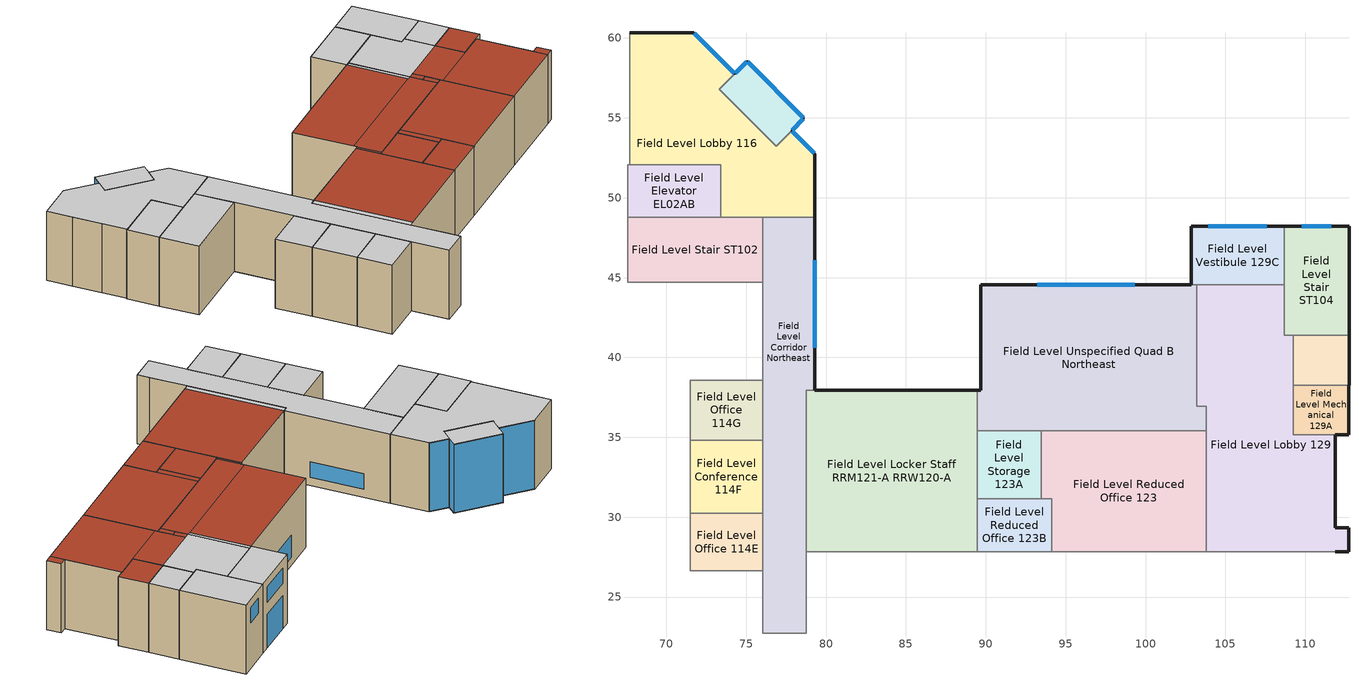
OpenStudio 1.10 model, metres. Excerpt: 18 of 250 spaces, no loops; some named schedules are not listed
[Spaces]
Field Level Corridor Northeast
 floor ground (Surface 387 F-Factor Construction): 79.29,48.77 79.29,37.94 78.77,37.94 78.77,22.73 76.04,22.73 76.04,48.77 z0
 wall outside: 79.29,37.94 79.29,48.77 z0:7.62
 wall to Field Level Stair ST102: 76.04,48.77 76.04,44.7 z0:7.62
 wall to Field Level Lobby 116: 79.29,48.77 76.04,48.77 z0:7.62
 wall to Field Level Locker Staff RRM121-A RRW120-A: 78.77,27.84 78.77,37.94 79.29,37.94 z0:7.62
 wall to Field Level Corridor Quad B: 78.77,24 78.77,27.84 z0:7.62
 wall to Field Level Locker Coach 124A RR124BC: 78.77,22.73 78.77,24 z0:7.62
 wall to Field Level Corridor South: 76.04,22.73 78.77,22.73 z0:7.62
 wall to Field Level Office 114D: 76.04,26.65 76.04,22.73 z0:7.62
 wall to Field Level Office 114E: 76.04,30.25 76.04,26.65 z0:7.62
 wall to Field Level Conference 114F: 76.04,34.83 76.04,30.25 z0:7.62
 wall to Field Level Office 114G: 76.04,38.59 76.04,34.83 z0:7.62
 wall to Field Level Pool Hydrotherapy 115: 76.04,44.7 76.04,38.59 z0:7.62
 window (NE_Ops Proposed Glazing - U-0.42/SHGC-0.27/VLT-0.65): 79.29,40.61 79.29,46.1 z0.91:2.59
 ceiling adiabatic (Interior Ceiling): 78.77,22.73 78.77,37.94 79.29,37.94 79.29,48.77 76.04,48.77 76.04,22.73 z7.62
Field Level Office 114E
 floor ground (Surface 438 F-Factor Construction): 76.04,30.25 76.04,26.65 71.51,26.65 71.51,30.25 z0
 wall to Field Level Training 114: 71.51,30.25 71.51,26.65 z0:7.62
 wall to Field Level Conference 114F: 76.04,30.25 71.51,30.25 z0:7.62
 wall to Field Level Office 114D: 71.51,26.65 76.04,26.65 z0:7.62
 ceiling adiabatic (Interior Ceiling): 76.04,26.65 76.04,30.25 71.51,30.25 71.51,26.65 z7.62
Field Level Locker Staff RRM121-A RRW120-A
 floor ground (Surface 444 F-Factor Construction): 89.45,37.94 89.45,27.84 78.77,27.84 78.77,37.94 z0
 wall outside: 89.45,37.94 79.29,37.94 z0:7.62
 wall to Field Level Unspecified Quad B Northeast: 89.45,35.42 89.45,37.94 z0:7.62
 wall to Field Level Corridor Quad B: 78.77,27.84 89.45,27.84 z0:7.62
 wall to Field Level Storage 123A: 89.45,31.16 89.45,35.42 z0:7.62
 wall to Field Level Reduced Office 123B: 89.45,27.84 89.45,31.16 z0:7.62
 ceiling adiabatic (Interior Ceiling): 79.29,27.84 79.29,37.94 78.77,37.94 78.77,27.84 z7.62
 roof outside: 89.45,27.84 89.45,37.94 79.29,37.94 79.29,27.84 z7.62
Field Level Reduced Office 123B
 floor ground (Surface 459 F-Factor Construction): 94.11,31.16 94.11,27.84 89.45,27.84 89.45,31.16 z0
 wall to Field Level Storage 123A: 93.47,31.16 89.45,31.16 z0:7.62
 wall to Field Level Reduced Office 123: 94.11,27.84 94.11,31.16 93.47,31.16 z0:7.62
 wall to Field Level Corridor Quad B: 89.45,27.84 94.11,27.84 z0:7.62
 roof outside: 94.11,27.84 94.11,31.16 89.45,31.16 89.45,27.84 z7.62
Field Level Reduced Office 123
 floor ground (Surface 466 F-Factor Construction): 103.81,35.42 103.81,27.84 94.11,27.84 94.11,31.16 93.47,31.16 93.47,35.42 z0
 wall to Field Level Storage 123A: 93.47,35.42 93.47,31.16 z0:7.62
 wall to Field Level Unspecified Quad B Northeast: 103.81,35.42 93.47,35.42 z0:7.62
 wall to Field Level Lobby 129: 103.81,27.84 103.81,35.42 z0:7.62
 wall to Field Level Corridor Quad B: 94.11,27.84 103.81,27.84 z0:7.62
 roof outside: 94.11,31.16 94.11,35.42 93.47,35.42 93.47,31.16 z7.62; 103.81,27.84 103.81,35.42 94.11,35.42 94.11,27.84 z7.62
Field Level Lobby 129
 floor ground (Surface 474 F-Factor Construction): 108.67,44.54 108.67,41.4 109.25,41.4 109.25,35.18 111.87,35.18 111.87,29.34 112.74,29.34 112.74,27.84 103.81,27.84 103.81,36.94 103.21,36.94 103.21,44.54 z0
 wall outside: 111.87,27.84 112.74,27.84 112.74,29.34 111.87,29.34 111.87,35.18 z0:7.62
 wall to Field Level Corridor Quad B: 103.81,27.84 111.87,27.84 z0:7.62
 wall to Field Level Unspecified Quad B Northeast: 103.21,44.54 103.21,36.94 103.81,36.94 103.81,35.42 z0:7.62
 wall to Field Level Vestibule 129C: 108.67,44.54 103.21,44.54 z0:7.62
 wall to Field Level Stair ST104: 109.25,41.4 108.67,41.4 108.67,44.54 z0:7.62
 wall to Field Level Elevator Quad B Northeast: 109.25,38.25 109.25,41.4 z0:7.62
 wall to Field Level Mechanical 129A: 111.87,35.18 109.25,35.18 109.25,38.25 z0:7.62
 ceiling adiabatic (Interior Ceiling): 103.21,38.25 109.25,38.25 109.25,41.4 108.67,41.4 108.67,44.54 103.21,44.54 z7.62
 roof outside: 103.81,36.94 103.81,38.25 103.21,38.25 103.21,36.94 z7.62; 112.74,27.84 112.74,29.34 111.87,29.34 111.87,27.84 z7.62; 109.25,35.18 109.25,38.25 103.81,38.25 103.81,35.18 z7.62; 111.87,27.84 111.87,35.18 103.81,35.18 103.81,27.84 z7.62
Field Level Conference 114F
 floor ground (Surface 491 F-Factor Construction): 76.04,34.83 76.04,30.25 71.51,30.25 71.51,34.83 z0
 wall to Field Level Training 114: 71.51,34.83 71.51,30.25 z0:7.62
 wall to Field Level Office 114G: 76.04,34.83 71.51,34.83 z0:7.62
 ceiling adiabatic (Interior Ceiling): 76.04,30.25 76.04,34.83 71.51,34.83 71.51,30.25 z7.62
Field Level Storage 123A
 floor ground (Surface 497 F-Factor Construction): 93.47,35.42 93.47,31.16 89.45,31.16 89.45,35.42 z0
 wall to Field Level Unspecified Quad B Northeast: 93.47,35.42 89.45,35.42 z0:7.62
 roof outside: 93.47,31.16 93.47,35.42 89.45,35.42 89.45,31.16 z7.62
Field Level Office 114G
 floor ground (Surface 527 F-Factor Construction): 76.04,38.59 76.04,34.83 71.51,34.83 71.51,38.59 z0
 wall to Field Level Training 114: 71.51,38.59 71.51,34.83 z0:7.62
 wall to Field Level Pool Hydrotherapy 115: 76.04,38.59 71.51,38.59 z0:7.62
 ceiling adiabatic (Interior Ceiling): 76.04,34.83 76.04,38.59 71.51,38.59 71.51,34.83 z7.62
Field Level Mechanical 129A
 floor ground (Surface 533 F-Factor Construction): 112.74,38.25 112.74,35.18 109.25,35.18 109.25,38.25 z0
 wall outside: 111.87,35.18 112.74,35.18 112.74,38.25 z0:7.62
 wall to Field Level Elevator Quad B Northeast: 112.74,38.25 109.25,38.25 z0:7.62
 roof outside: 112.74,35.18 112.74,38.25 109.25,38.25 109.25,35.18 z7.62
Field Level Unspecified Quad B Northeast
 floor ground (Surface 540 F-Factor Construction): 103.21,44.54 103.21,36.94 103.81,36.94 103.81,35.42 89.45,35.42 89.45,37.94 89.68,37.94 89.68,44.54 z0
 wall outside: 102.85,44.54 89.68,44.54 89.68,37.94 89.45,37.94 z0:7.62
 wall to Field Level Vestibule 129C: 103.21,44.54 102.85,44.54 z0:7.62
 window (NE_Ops Proposed Glazing - U-0.42/SHGC-0.27/VLT-0.65): 99.31,44.54 93.22,44.54 z0.91:3.35
 ceiling adiabatic (Interior Ceiling): 103.21,38.25 103.21,44.54 102.85,44.54 102.85,38.25 z7.62
 roof outside: 103.81,35.42 103.81,36.94 103.21,36.94 103.21,35.42 z7.62; 103.21,35.42 103.21,38.25 89.68,38.25 89.68,35.42 z7.62; 102.85,38.25 102.85,44.54 89.68,44.54 89.68,38.25 z7.62; 89.68,35.42 89.68,37.94 89.45,37.94 89.45,35.42 z7.62
Field Level Elevator Quad B Northeast
 floor ground (Surface 559 F-Factor Construction): 112.74,41.4 112.74,38.25 109.25,38.25 109.25,41.4 z0
 wall outside: 112.74,38.25 112.74,41.4 z0:7.62
 wall to Field Level Stair ST104: 112.74,41.4 109.25,41.4 z0:7.62
 ceiling adiabatic (Interior Ceiling): 112.74,38.25 112.74,41.4 109.25,41.4 109.25,38.25 z7.62
Field Level Stair ST104
 floor ground (Surface 599 F-Factor Construction): 112.74,48.2 112.74,41.4 108.67,41.4 108.67,48.2 z0
 wall outside: 112.74,41.4 112.74,48.2 108.67,48.2 z0:7.62
 wall to Field Level Vestibule 129C: 108.67,48.2 108.67,44.54 z0:7.62
 window (NE_Ops Proposed Glazing - U-0.42/SHGC-0.27/VLT-0.65): 111.62,48.2 109.79,48.2 z5.03:6.71
 ceiling adiabatic (Interior Ceiling): 112.74,41.4 112.74,48.2 108.67,48.2 108.67,41.4 z7.62
Field Level Vestibule 129C
 floor ground (Surface 614 F-Factor Construction): 108.67,48.2 108.67,44.54 102.85,44.54 102.85,48.2 z0
 wall outside: 108.67,48.2 102.85,48.2 102.85,44.54 z0:7.62
 window (NE_Ops Proposed Glazing - U-0.42/SHGC-0.27/VLT-0.65): 107.59,48.2 103.93,48.2 z5.03:6.71
 window: 107.59,48.2 103.93,48.2 z0:3.66
 ceiling adiabatic (Interior Ceiling): 108.67,44.54 108.67,48.2 102.85,48.2 102.85,44.54 z7.62
Field Level Stair ST102
 floor ground (Surface 621 F-Factor Construction): 76.04,48.77 76.04,44.7 67.57,44.7 67.57,48.77 z0
 wall to Field Level Elevator EL02AB: 73.41,48.77 67.57,48.77 z0:7.62
 wall to Field Level Lobby 116: 76.04,48.77 73.41,48.77 z0:7.62
 wall to Field Level Pool Hydrotherapy 115: 67.57,48.77 67.57,44.7 76.04,44.7 z0:7.62
 ceiling adiabatic (Interior Ceiling): 76.04,44.7 76.04,48.77 67.57,48.77 67.57,44.7 z7.62
Field Level Elevator EL02AB
 floor ground (Surface 628 F-Factor Construction): 73.41,52.07 73.41,48.77 67.57,48.77 67.57,52.07 z0
 wall to Field Level Pool Hydrotherapy 115: 67.7,52.07 67.57,52.07 67.57,48.77 z0:7.62
 wall to Field Level Lobby 116: 73.41,48.77 73.41,52.07 67.7,52.07 z0:7.62
 ceiling adiabatic (Interior Ceiling): 73.41,48.77 73.41,52.07 67.57,52.07 67.57,48.77 z7.62
Field Level Lobby 116
 floor ground (Surface 635 F-Factor Construction): 71.72,60.33 74.28,57.76 73.31,56.79 76.87,53.23 77.84,54.2 79.29,52.76 79.29,48.77 73.41,48.77 73.41,52.07 67.7,52.07 67.7,60.33 z0
 wall outside: 79.29,48.77 79.29,52.76 77.84,54.2 / 74.28,57.76 71.72,60.33 67.7,60.33 z0:7.62
 wall to Field Level Pool Hydrotherapy 115: 67.7,54.64 67.7,52.07 z0:7.62
 wall to Field Level Office 110A-C: 67.7,57.65 67.7,54.64 z0:7.62
 wall to Field Level Corridor North: 67.7,60.33 67.7,57.65 z0:7.62
 wall to Field Level Vestibule 687: 77.84,54.2 76.87,53.23 73.31,56.79 74.28,57.76 z0:7.62
 window (NE_Ops Proposed Glazing - U-0.42/SHGC-0.27/VLT-0.65): 74.25,57.8 71.75,60.29 / 79.25,52.79 77.88,54.17 z0.05:7.57
 ceiling adiabatic (Interior Ceiling): 79.29,48.77 79.29,52.76 77.84,54.2 76.87,53.23 73.31,56.79 74.28,57.76 71.72,60.33 67.7,60.33 67.7,52.07 73.41,52.07 73.41,48.77 z7.62
Field Level Vestibule 687
 floor ground (Surface 693 F-Factor Construction): 75.06,58.54 78.62,54.98 76.87,53.23 73.31,56.79 z0
 wall outside: 77.84,54.2 78.62,54.98 75.06,58.54 74.28,57.76 z0:7.62
 window (NE_Ops Proposed Glazing - U-0.42/SHGC-0.27/VLT-0.65): 78.58,55.01 75.1,58.5 / 77.88,54.24 78.58,54.94 / 75.02,58.5 74.32,57.8 z0.05:7.57
 ceiling adiabatic (Interior Ceiling): 76.87,53.23 78.62,54.98 75.06,58.54 73.31,56.79 z7.62
[Building]
NE_Ops: Default Construction Set=90.1-2007 - CZ5 - Office
[ClimateZones]
Climate Zone Institution Name 1=ASHRAE; Climate Zone Document Name 1=ANSI/ASHRAE Standard 169; Climate Zone Document Year 1=2006; Climate Zone Value 1=5B; Climate Zone Institution Name 2=CEC; Climate Zone Document Name 2=California Climate Zone Descriptions; Climate Zone Document Year 2=1995
[Site]
Broomfield Jeffco  Boulder   S: Latitude {deg}=40.13; Longitude {deg}=-105.24; Time Zone {hr}=-7; Elevation {m}=1689
[SizingPeriod:DesignDay] Barometric Pressure {Pa}=83011; Sky Clearness=0; Rain Indicator=0; Snow Indicator=0; Day of Month=21; Daylight Saving Time Indicator=0; Dry-Bulb Temperature Range Modifier Type=DefaultMultipliers
Name | Maximum Dry-Bulb Temperature {C} | Daily Dry-Bulb Temperature Range {deltaC} | Humidity Indicating Conditions at Maximum Dry-Bulb {BasedOnField A3} | Wind Speed {m/s} | Wind Direction {deg} | Month | Day Type | Humidity Indicating Type | Solar Model Indicator | ASHRAE Taub | ASHRAE Taud
Denver Intl Ap Ann Htg Wind 99.6% Condns WS=>MCDB | 1.8 | 0 | 1.8 | 14.1 | 160 | 12 | WinterDesignDay | Wetbulb | ASHRAEClearSky
Denver Intl Ap Ann Clg .4% Condns Enth=>MDB | 27 | 15.2 | 58300 | 4.2 | 80 | 7 | SummerDesignDay | Enthalpy | ASHRAETau | 0.424 | 2.012
Denver Intl Ap Ann Htg 99.6% Condns DB | -17.4 | 0 | -17.4 | 3.3 | 160 | 12 | WinterDesignDay | Wetbulb | ASHRAEClearSky
Denver Intl Ap Ann Clg .4% Condns WB=>MDB | 27.3 | 15.2 | 18.3 | 4.2 | 80 | 7 | SummerDesignDay | Wetbulb | ASHRAETau | 0.424 | 2.012
[Construction]
ExtSlabCarpet 4in ClimateZone 1-8: MAT-CC05 4 HW CONCRETE, CP02 CARPET PAD
Interior Floor: F16 Acoustic tile, F05 Ceiling air space resistance, M11 100mm lightweight concrete
Interior Wall: G01a 19mm gypsum board, F04 Wall air space resistance, G01a 19mm gypsum board
Interior Ceiling: M11 100mm lightweight concrete, F05 Ceiling air space resistance, F16 Acoustic tile
Exterior Door: F08 Metal surface, I01 25mm insulation board
Interior Window: Clear 3mm
Interior Door; Interior Partition: G05 25mm wood
ASHRAE 90.1-2007 ExtWindow Metal ClimateZone 4-6: Fixed Window 3.12/0.40/0.31
NE_Ops Proposed Exterior Wall: Sandstone - 5 in. - 120 lb/ft3, Polyiso Foil-Faced Rigid Insulation - 2 in., Gypsum Board - 5/8 in., Steel-Framed - 6 in. Studs - 16 in. OC - R-21 Cavity Insulation, Gypsum Board - 5/8 in.
NE_Ops Proposed Glazing - U-0.42/SHGC-0.27/VLT-0.65: NE_Ops Proposed Glazing - U-0.42/SHGC-0.27/VLT-0.65
90.1-2007 Nonres 5B Window Metal framing entrance door: Theoretical Glass [185]
ASHRAE 90.1-2007 Floor SteelJoist ClimateZone 5: ASHRAE 90.1-2007 CZ 5 Exposed Floor Insulation, 8IN CONCRETE HW RefBldg, CP02 CARPET PAD
NE_Ops Proposed Roof: Roof Membrane, MAT-CC05 3 HW CONCRETE, Polyiso Rigid Insulation - 6 in., MAT-CC05 4 HW CONCRETE, Metal Decking
[Material]
Name | Roughness | Thickness {m} | Conductivity {W/m-K} | Density {kg/m3} | Specific Heat {J/kg-K} | Thermal Absorptance | Solar Absorptance | Visible Absorptance
MAT-CC05 4 HW CONCRETE | Rough | 0.1016 | 1.311 | 2240 | 836.8 | 0.9 | 0.85 | 0.85
Roof Membrane | VeryRough | 0.0095 | 0.16 | 1121.29 | 1460 | 0.9 | 0.7 | 0.7
Metal Decking | MediumSmooth | 0.0015 | 45.006 | 7680 | 418.4 | 0.9 | 0.6 | 0.6
F16 Acoustic tile | MediumSmooth | 0.0191 | 0.06 | 368 | 590 | 0.9 | 0.3 | 0.3
M11 100mm lightweight concrete | MediumRough | 0.1016 | 0.53 | 1280 | 840 | 0.9 | 0.5 | 0.5
G01a 19mm gypsum board | MediumSmooth | 0.019 | 0.16 | 800 | 1090 | 0.9 | 0.4 | 0.4
F08 Metal surface | Smooth | 0.0008 | 45.28 | 7824 | 500 | 0.9 | 0.7 | 0.7
I01 25mm insulation board | MediumRough | 0.0254 | 0.03 | 43 | 1210 | 0.9 | 0.6 | 0.6
G05 25mm wood | MediumSmooth | 0.0254 | 0.15 | 608 | 1630 | 0.9 | 0.5 | 0.5
8IN CONCRETE HW RefBldg | Rough | 0.2032 | 1.311 | 2240 | 836.8 | 0.9 | 0.7 | 0.7
Steel-Framed - 6 in. Studs - 16 in. OC - R-21 Cavity Insulation | Smooth | 0.1524 | 0.117196 | 69.5201 | 628.02
Gypsum Board - 5/8 in. | MediumSmooth | 0.015875 | 0.16 | 800 | 1090
MAT-CC05 3 HW CONCRETE | Rough | 0.0762 | 1.311 | 2240 | 836.8 | 0.9 | 0.85 | 0.85
Sandstone - 5 in. - 120 lb/ft3 | MediumRough | 0.127 | 1.9 | 1922.22 | 790
[Material:NoMass] Thermal Absorptance=0.9
Name | Roughness | Thermal Resistance {m2-K/W} | Solar Absorptance | Visible Absorptance
CP02 CARPET PAD | Smooth | 0.1 | 0.8 | 0.8
ASHRAE 90.1-2007 CZ 5 Exposed Floor Insulation | MediumRough | 4.38514 | 0.7 | 0.7
[Material:AirGap]
Name | Thermal Resistance {m2-K/W}
F05 Ceiling air space resistance | 0.18
F04 Wall air space resistance | 0.15
Polyiso Rigid Insulation - 6 in. | 6.16386
Polyiso Foil-Faced Rigid Insulation - 2 in. | 2.24717
[WindowMaterial:Glazing] Optical Data Type=SpectralAverage; Thickness {m}=0.003; Infrared Transmittance at Normal Incidence=0
Name | Solar Transmittance at Normal Incidence | Front Side Solar Reflectance at Normal Incidence | Back Side Solar Reflectance at Normal Incidence | Visible Transmittance at Normal Incidence | Front Side Visible Reflectance at Normal Incidence | Back Side Visible Reflectance at Normal Incidence | Front Side Infrared Hemispherical Emissivity | Back Side Infrared Hemispherical Emissivity | Conductivity {W/m-K} | Dirt Correction Factor for Solar and Visible Transmittance | Solar Diffusing
Clear 3mm | 0.837 | 0.075 | 0 | 0.898 | 0.081 | 0 | 0.84 | 0.84 | 0.9 | 1 | No
Theoretical Glass [185] | 0.39034 | 0.55966 | 0.55966 | 0.507883 | 0.442117 | 0.442117 | 0.9 | 0.9 | 0.0457051
[WindowMaterial:SimpleGlazingSystem]
Name | U-Factor {W/m2-K} | Solar Heat Gain Coefficient | Visible Transmittance
Fixed Window 3.12/0.40/0.31 | 3.12304 | 0.4 | 0.31
NE_Ops Proposed Glazing - U-0.42/SHGC-0.27/VLT-0.65 | 2.38487 | 0.27 | 0.65
[DefaultConstructionSet]
90.1-2007 - CZ5 - Office: Default Exterior Surface Constructions=Default Surface Constructions 34; Default Interior Surface Constructions=Default Surface Constructions 35; Default Ground Contact Surface Constructions=Default Surface Constructions 36; Default Exterior SubSurface Constructions=Default Sub Surface Constructions 23; Default Interior SubSurface Constructions=Default Sub Surface Constructions 24; Interior Partition Construction=Interior Partition
[DefaultSurfaceConstructions]
Name | Floor Construction | Wall Construction | Roof Ceiling Construction
Default Surface Constructions 34 | ASHRAE 90.1-2007 Floor SteelJoist ClimateZone 5 | NE_Ops Proposed Exterior Wall | NE_Ops Proposed Roof
Default Surface Constructions 35 | Interior Floor | Interior Wall | Interior Ceiling
Default Surface Constructions 36 | ExtSlabCarpet 4in ClimateZone 1-8 | ExtSlabCarpet 4in ClimateZone 1-8 | ExtSlabCarpet 4in ClimateZone 1-8
[DefaultSubSurfaceConstructions]
Name | Fixed Window Construction | Operable Window Construction | Door Construction | Glass Door Construction | Skylight Construction | Tubular Daylight Dome Construction | Tubular Daylight Diffuser Construction
Default Sub Surface Constructions 23 | ASHRAE 90.1-2007 ExtWindow Metal ClimateZone 4-6 | ASHRAE 90.1-2007 ExtWindow Metal ClimateZone 4-6 | Exterior Door | 90.1-2007 Nonres 5B Window Metal framing entrance door | ASHRAE 90.1-2007 ExtWindow Metal ClimateZone 4-6 | Interior Window | Interior Window
Default Sub Surface Constructions 24 | Interior Window | Interior Window | Interior Door
[Construction:FfactorGroundFloor] F-Factor {W/m-K}=1.26344
Name | Area {m2} | PerimeterExposed {m}
Surface 387 F-Factor Construction | 76.7304 | 10.8325
Surface 438 F-Factor Construction | 16.3182 | 0
Surface 444 F-Factor Construction | 107.903 | 10.166
Surface 459 F-Factor Construction | 15.4785 | 0
Surface 466 F-Factor Construction | 76.3223 | 0
Surface 474 F-Factor Construction | 114.161 | 9.06117
Surface 491 F-Factor Construction | 20.7325 | 0
Surface 497 F-Factor Construction | 17.127 | 0
Surface 527 F-Factor Construction | 17.0241 | 0
Surface 533 F-Factor Construction | 10.7193 | 3.93957
Surface 540 F-Factor Construction | 124.813 | 20.0017
Surface 559 F-Factor Construction | 10.9681 | 3.1496
Surface 599 F-Factor Construction | 27.6584 | 10.868
Surface 614 F-Factor Construction | 21.31 | 9.48032
Surface 621 F-Factor Construction | 34.4185 | 0
Surface 628 F-Factor Construction | 19.2906 | 0
Surface 635 F-Factor Construction | 79.5336 | 13.6844
Surface 693 F-Factor Construction | 12.4467 | 7.22313
[BuildingStory]
Field Level: Nominal Z Coordinate {m}=0; Nominal Floor to Floor Height {m}=7.62
[Space] Building Story=Field Level
Name | Space Type | Thermal Zone
Field Level Corridor Northeast | 90.1-2007 - NE_Ops - FullOffFlr1 - Corridor - AHU-2-02 | Field Level Corridor Northeast Zone
Field Level Office 114E; Field Level Office 114G | 90.1-2007 - NE_Ops - FullOffFlr1 - ClosedOffice - AHU-2-02 | Field Level Office 114EG Zone
Field Level Locker Staff RRM121-A RRW120-A | 90.1-2007 - NE_Ops - FullOffFlr1 - LockerOther - AHU-2-02 | Field Level Locker Staff RRM121-A RRW120-A Zone
Field Level Reduced Office 123B; Field Level Reduced Office 123 | 90.1-2007 - NE_Ops - FullOffFlr1 - ReducedOffice - AHU-2-02 | Field Level Ticket Sales 123-AB Zone
Field Level Lobby 129 | 90.1-2007 - NE_Ops - FullOffFlr1 - Lobby - AHU-2-02 | Field Level Lobby 129 Zone
Field Level Conference 114F | 90.1-2007 - NE_Ops - FullOffFlr1 - Conference - AHU-2-02 | Field Level Conference 114F Zone
Field Level Storage 123A | 90.1-2007 - NE_Ops - FullOffFlr1 - Storage - AHU-2-02 | Field Level Ticket Sales 123-AB Zone
Field Level Mechanical 129A | 90.1-2007 - NE_Ops - FullOffFlr1 - MechRoom - AHU-2-02 | Field Level Lobby 129 Zone
Field Level Unspecified Quad B Northeast | 90.1-2007 - NE_Ops - AlwaysOn - Storage - NoVentilation | Field Level Unspecified Quad B Northeast Zone
Field Level Elevator Quad B Northeast |  | Field Level Elevator Quad B Northeast Zone
Field Level Stair ST104 | 90.1-2007 - NE_Ops - AlwaysOn - Stair - NoVentilation | Field Level Stair ST104 Zone
Field Level Vestibule 129C | 90.1-2007 - NE_Ops - AlwaysOn - Vestibule - NoVentilation | Field Level Vestibule 129C Zone
Field Level Stair ST102 | 90.1-2007 - NE_Ops - AlwaysOn - Stair - NoVentilation | Field Level Stair ST102 Zone
Field Level Elevator EL02AB |  | Field Level Elevator EL02AB Zone
Field Level Lobby 116 | 90.1-2007 - NE_Ops - FullOffFlr1 - Lobby - AHU-2-02 | Field Level Lobby 116 Zone
Field Level Vestibule 687 | 90.1-2007 - NE_Ops - AlwaysOn - Vestibule - NoVentilation | Field Level Vestibule 687 Zone
[ThermalZone] Use Ideal Air Loads=No
Name | Multiplier | Thermostat
Field Level Office 114EG Zone | 1 | Field Level Office 114EG Thermostat
Field Level Ticket Sales 123-AB Zone | 1 | Field Level Ticket Sales 123-AB Thermostat
Field Level Elevator Quad B Northeast Zone; Field Level Elevator EL02AB Zone
Field Level Vestibule 687 Zone |  | Field Level Vestibule 687 Thermostat
Field Level Conference 114F Zone |  | Field Level Conference 114F Thermostat
Field Level Vestibule 129C Zone |  | Field Level Vestibule 129C Thermostat
Field Level Locker Staff RRM121-A RRW120-A Zone |  | Field Level Locker Staff RRM121-A RRW120-A Thermostat
Field Level Lobby 116 Zone |  | Field Level Lobby 116 Thermostat
Field Level Stair ST104 Zone |  | Field Level Stair ST104 Thermostat
Field Level Unspecified Quad B Northeast Zone |  | Field Level Unspecified Quad B Northeast Thermostat
Field Level Stair ST102 Zone |  | Field Level Stair ST102 Thermostat
Field Level Corridor Northeast Zone |  | Field Level Corridor Northeast Thermostat
Field Level Lobby 129 Zone |  | Field Level Lobby 129 Thermostat
[People:Definition] Number of People Calculation Method=People/Area; Fraction Radiant=0.3
Name | People per Space Floor Area {person/m2}
90.1-2007 - PriSchl - Gym People Definition | 0.300313
90.1-2007 - Office - ClosedOffice People Definition | 0.0511286
90.1-2007 - Office - Conference People Definition | 0.538196
90.1-2007 - Office - Corridor People Definition | 0.0107639
[ElectricEquipment:Definition] Design Level Calculation Method=Watts/Area
Name | Watts per Space Floor Area {W/m2} | Watts per Person {W/person}
90.1-2007 - CU - LockerOther Electric Equipment Definition | 2.15278 | 0
90.1-2007 - CU Office - ClosedOffice Electric Equipment Definition | 10.7639
90.1-2007 - Office - Conference Electric Equipment Definition | 5.38196
90.1-2007 - Noresco - Corridor Electric Equipment Definition; 90.1-2007 - Noresco - MechRoom Electric Equipment Definition | 0
90.1-2007 - CU Office - ReducedOffice Electric Equipment Definition | 5.38196 | 0
[DefaultScheduleSet]
Name | Number of People Schedule | People Activity Level Schedule | Lighting Schedule | Electric Equipment Schedule | Gas Equipment Schedule | Infiltration Schedule
90.1-2007 - NE_Ops - AlwaysOn - Vestibule Schedule Set; 90.1-2007 - NE_Ops - AlwaysOn - Storage Schedule Set | NE_Ops AlwaysOn IT_Room Occupancy Schedule | NE_Ops AlwaysOn IT_Room Activity Schedule | NE_Ops AlwaysOn IT_Room Lighting Schedule | NE_Ops AlwaysOn IT_Room Equipment Schedule | NE_Ops AlwaysOn IT_Room Equipment Schedule | NE_Ops AlwaysOn Infiltration Schedule
90.1-2007 - NE_Ops - FullOffFlr1 - MechRoom Schedule Set | NE_Ops MechRoom Occupancy Schedule | NE_Ops FullOffFlr1 ClosedOffice Activity Schedule | NE_Ops MechRoom Lighting Schedule | NE_Ops MechRoom Equipment Schedule | NE_Ops MechRoom Equipment Schedule | NE_Ops FullOffFlr1 Infiltration Schedule
90.1-2007 - NE_Ops - FullOffFlr1 - LockerOther Schedule Set; 90.1-2007 - NE_Ops - FullOffFlr1 - ClosedOffice Schedule Set; 90.1-2007 - NE_Ops - FullOffFlr1 - Lobby Schedule Set; 90.1-2007 - NE_Ops - FullOffFlr1 - Storage Schedule Set | NE_Ops FullOffFlr1 ClosedOffice Occupancy Schedule | NE_Ops FullOffFlr1 ClosedOffice Activity Schedule | NE_Ops FullOffFlr1 ClosedOffice Lighting Schedule | NE_Ops FullOffFlr1 ClosedOffice Equipment Schedule | NE_Ops FullOffFlr1 ClosedOffice Equipment Schedule | NE_Ops FullOffFlr1 Infiltration Schedule
90.1-2007 - NE_Ops - FullOffFlr1 - Corridor Schedule Set | NE_Ops FullOffFlr1 Corridor Occupancy Schedule | NE_Ops FullOffFlr1 ClosedOffice Activity Schedule | NE_Ops FullOffFlr1 Corridor Lighting Schedule | NE_Ops FullOffFlr1 Corridor Equipment Schedule | NE_Ops FullOffFlr1 Corridor Equipment Schedule | NE_Ops FullOffFlr1 Infiltration Schedule
90.1-2007 - NE_Ops - FullOffFlr1 - ReducedOffice Schedule Set | NE_Ops FullOffFlr1 ReducedOffice Occupancy Schedule | NE_Ops FullOffFlr1 ClosedOffice Activity Schedule | NE_Ops FullOffFlr1 ReducedOffice Lighting Schedule | NE_Ops FullOffFlr1 ReducedOffice Equipment Schedule | NE_Ops FullOffFlr1 ReducedOffice Equipment Schedule | NE_Ops FullOffFlr1 Infiltration Schedule
90.1-2007 - NE_Ops - AlwaysOn - Stair Schedule Set | NE_Ops Stair Occupancy Schedule | NE_Ops AlwaysOn IT_Room Activity Schedule | NE_Ops Stair Lighting Schedule | NE_Ops Stair Equipment Schedule | NE_Ops Stair Equipment Schedule | NE_Ops AlwaysOn Infiltration Schedule
90.1-2007 - NE_Ops - FullOffFlr1 - Conference Schedule Set | NE_Ops FullOffFlr1 Conference Occupancy Schedule | NE_Ops FullOffFlr1 ClosedOffice Activity Schedule | NE_Ops FullOffFlr1 Conference Lighting Schedule | NE_Ops FullOffFlr1 Conference Equipment Schedule | NE_Ops FullOffFlr1 Conference Equipment Schedule | NE_Ops FullOffFlr1 Infiltration Schedule
[SpaceType] Standards Building Type=Office
Name | Default Schedule Set | Design Specification Outdoor Air Object | Standards Space Type
90.1-2007 - NE_Ops - FullOffFlr1 - Corridor - AHU-2-02 | 90.1-2007 - NE_Ops - FullOffFlr1 - Corridor Schedule Set | 90.1-2007 - Office - Corridor Ventilation - AHU-2-02 | Corridor
90.1-2007 - NE_Ops - FullOffFlr1 - LockerOther - AHU-2-02 | 90.1-2007 - NE_Ops - FullOffFlr1 - LockerOther Schedule Set | 90.1-2007 - CU - LockerOther Ventilation - AHU-2-02 | Restroom
90.1-2007 - NE_Ops - FullOffFlr1 - Storage - AHU-2-02 | 90.1-2007 - NE_Ops - FullOffFlr1 - Storage Schedule Set | 90.1-2007 - Office - Storage Ventilation - AHU-2-02 | Storage
90.1-2007 - NE_Ops - FullOffFlr1 - ClosedOffice - AHU-2-02 | 90.1-2007 - NE_Ops - FullOffFlr1 - ClosedOffice Schedule Set | 90.1-2007 - CU - ClosedOffice Ventilation - AHU-2-02 | ClosedOffice
90.1-2007 - NE_Ops - FullOffFlr1 - Lobby - AHU-2-02 | 90.1-2007 - NE_Ops - FullOffFlr1 - Lobby Schedule Set | 90.1-2007 - Office - Corridor Ventilation - AHU-2-02 1 | Lobby
90.1-2007 - NE_Ops - FullOffFlr1 - Conference - AHU-2-02 | 90.1-2007 - NE_Ops - FullOffFlr1 - Conference Schedule Set | 90.1-2007 - Office - Conference Ventilation - AHU-2-02 | Conference
90.1-2007 - NE_Ops - FullOffFlr1 - MechRoom - AHU-2-02 | 90.1-2007 - NE_Ops - FullOffFlr1 - MechRoom Schedule Set | 90.1-2007 - Office - Elec/MechRoom Ventilation - AHU-2-02 1 | Elec/MechRoom
90.1-2007 - NE_Ops - FullOffFlr1 - ReducedOffice - AHU-2-02 | 90.1-2007 - NE_Ops - FullOffFlr1 - ReducedOffice Schedule Set | 90.1-2007 - CU - ClosedOffice Ventilation - AHU-2-02 1 | ClosedOffice
90.1-2007 - NE_Ops - AlwaysOn - Stair - NoVentilation | 90.1-2007 - NE_Ops - AlwaysOn - Stair Schedule Set | 90.1-2007 - Office - Stair Ventilation - NoVentilation | Stair
90.1-2007 - NE_Ops - AlwaysOn - Storage - NoVentilation | 90.1-2007 - NE_Ops - AlwaysOn - Storage Schedule Set | 90.1-2007 - Office - Storage Ventilation - NoVentilation | Storage
90.1-2007 - NE_Ops - AlwaysOn - Vestibule - NoVentilation | 90.1-2007 - NE_Ops - AlwaysOn - Vestibule Schedule Set | 90.1-2007 - Office - Corridor Ventilation - NoVentilation | Lobby
[People]
Name | People Definition | Space or SpaceType
90.1-2007 - Office - Corridor People 14 | 90.1-2007 - Office - Corridor People Definition | 90.1-2007 - NE_Ops - FullOffFlr1 - Corridor - AHU-2-02
90.1-2007 - PriSchl - Gym People 11 | 90.1-2007 - PriSchl - Gym People Definition | 90.1-2007 - NE_Ops - FullOffFlr1 - LockerOther - AHU-2-02
90.1-2007 - Office - ClosedOffice People 11 | 90.1-2007 - Office - ClosedOffice People Definition | 90.1-2007 - NE_Ops - FullOffFlr1 - ClosedOffice - AHU-2-02
90.1-2007 - Office - Corridor People 15 | 90.1-2007 - Office - Corridor People Definition | 90.1-2007 - NE_Ops - FullOffFlr1 - Lobby - AHU-2-02
90.1-2007 - Office - Conference People 7 | 90.1-2007 - Office - Conference People Definition | 90.1-2007 - NE_Ops - FullOffFlr1 - Conference - AHU-2-02
90.1-2007 - Office - ClosedOffice People 12 | 90.1-2007 - Office - ClosedOffice People Definition | 90.1-2007 - NE_Ops - FullOffFlr1 - ReducedOffice - AHU-2-02
90.1-2007 - Office - Corridor People 22 | 90.1-2007 - Office - Corridor People Definition | 90.1-2007 - NE_Ops - AlwaysOn - Vestibule - NoVentilation
[Lights]
Name | Lights Definition | Space or SpaceType
90.1-2007 - Office - Corridor Lights 14 | 90.1-2007 - NE_Ops - FullOffFlr1 - Corridor - AHU-2-02 AppG ALC Lights Definition | 90.1-2007 - NE_Ops - FullOffFlr1 - Corridor - AHU-2-02
90.1-2007 - CU - Locker Lights 3 | 90.1-2007 - NE_Ops - FullOffFlr1 - LockerOther - AHU-2-02 AppG ALC Lights Definition | 90.1-2007 - NE_Ops - FullOffFlr1 - LockerOther - AHU-2-02
90.1-2007 - Office - Storage Lights 6 | 90.1-2007 - NE_Ops - FullOffFlr1 - Storage - AHU-2-02 AppG ALC Lights Definition | 90.1-2007 - NE_Ops - FullOffFlr1 - Storage - AHU-2-02
90.1-2007 - Office - ClosedOffice Lights 11 | 90.1-2007 - NE_Ops - FullOffFlr1 - ClosedOffice - AHU-2-02 AppG ALC Lights Definition | 90.1-2007 - NE_Ops - FullOffFlr1 - ClosedOffice - AHU-2-02
90.1-2007 - Office - Corridor Lights 15 | 90.1-2007 - NE_Ops - FullOffFlr1 - Lobby - AHU-2-02 AppG ALC Lights Definition | 90.1-2007 - NE_Ops - FullOffFlr1 - Lobby - AHU-2-02
90.1-2007 - Office - Conference Lights 7 | 90.1-2007 - Office - Conference Lights Definition - Proposed | 90.1-2007 - NE_Ops - FullOffFlr1 - Conference - AHU-2-02
90.1-2007 - Office - Elec/MechRoom Lights 11 | 90.1-2007 - Office - Elec/MechRoom Lights Definition - MechRoom Proposed | 90.1-2007 - NE_Ops - FullOffFlr1 - MechRoom - AHU-2-02
90.1-2007 - Office - ClosedOffice Lights 12 | 90.1-2007 - NE_Ops - FullOffFlr1 - ReducedOffice - AHU-2-02 AppG ALC Lights Definition | 90.1-2007 - NE_Ops - FullOffFlr1 - ReducedOffice - AHU-2-02
90.1-2007 - Office - Stair Lights 2 | 90.1-2007 - Office - Stair Lights Definition - Proposed | 90.1-2007 - NE_Ops - AlwaysOn - Stair - NoVentilation
90.1-2007 - Office - Storage Lights 9 | 90.1-2007 - NE_Ops - AlwaysOn - Storage - NoVentilation AppG ALC Lights Definition | 90.1-2007 - NE_Ops - AlwaysOn - Storage - NoVentilation
90.1-2007 - Office - Corridor Lights 22 | 90.1-2007 - Office - Corridor Lights Definition - Vestibule Proposed | 90.1-2007 - NE_Ops - AlwaysOn - Vestibule - NoVentilation
[ElectricEquipment]
Name | Electric Equipment Definition | Space or SpaceType
90.1-2007 - Office - Corridor Electric Equipment 14 | 90.1-2007 - Noresco - Corridor Electric Equipment Definition | 90.1-2007 - NE_Ops - FullOffFlr1 - Corridor - AHU-2-02
90.1-2007 - CU - LockerOther Equipment 3 | 90.1-2007 - CU - LockerOther Electric Equipment Definition | 90.1-2007 - NE_Ops - FullOffFlr1 - LockerOther - AHU-2-02
90.1-2007 - Office - ClosedOffice Electric Equipment 8 | 90.1-2007 - CU Office - ClosedOffice Electric Equipment Definition | 90.1-2007 - NE_Ops - FullOffFlr1 - ClosedOffice - AHU-2-02
90.1-2007 - Office - Corridor Electric Equipment 15 | 90.1-2007 - Noresco - Corridor Electric Equipment Definition | 90.1-2007 - NE_Ops - FullOffFlr1 - Lobby - AHU-2-02
90.1-2007 - Office - Conference Electric Equipment 7 | 90.1-2007 - Office - Conference Electric Equipment Definition | 90.1-2007 - NE_Ops - FullOffFlr1 - Conference - AHU-2-02
90.1-2007 - Office - Elec/MechRoom Electric Equipment 11 | 90.1-2007 - Noresco - MechRoom Electric Equipment Definition | 90.1-2007 - NE_Ops - FullOffFlr1 - MechRoom - AHU-2-02
90.1-2007 - Office - ReducedOffice Electric Equipment 4 | 90.1-2007 - CU Office - ReducedOffice Electric Equipment Definition | 90.1-2007 - NE_Ops - FullOffFlr1 - ReducedOffice - AHU-2-02
90.1-2007 - Office - Corridor Electric Equipment 22 | 90.1-2007 - Noresco - Corridor Electric Equipment Definition | 90.1-2007 - NE_Ops - AlwaysOn - Vestibule - NoVentilation
[SpaceInfiltration:DesignFlowRate] Design Flow Rate Calculation Method=Flow/ExteriorArea
Name | Space or SpaceType | Flow per Exterior Surface Area {m3/s-m2} | Air Changes per Hour {1/hr} | Constant Term Coefficient
90.1-2007 - Office - Corridor Infiltration 6 | 90.1-2007 - NE_Ops - FullOffFlr1 - Corridor - AHU-2-02 | 0.000226568 | 0 | 1
90.1-2007 - CU - LockerOther Infiltration 3 | 90.1-2007 - NE_Ops - FullOffFlr1 - LockerOther - AHU-2-02 | 0.000226568
90.1-2007 - Office - Storage Infiltration 6 | 90.1-2007 - NE_Ops - FullOffFlr1 - Storage - AHU-2-02 | 0.000226568
90.1-2007 - Office - ClosedOffice Infiltration 5 | 90.1-2007 - NE_Ops - FullOffFlr1 - ClosedOffice - AHU-2-02 | 0.000226568
90.1-2007 - Office - Lobby Infiltration 5 | 90.1-2007 - NE_Ops - FullOffFlr1 - Lobby - AHU-2-02 | 0.000226568
90.1-2007 - Office - Conference Infiltration 4 | 90.1-2007 - NE_Ops - FullOffFlr1 - Conference - AHU-2-02 | 0.000226568
90.1-2007 - Office - MechRoom Infiltration 5 | 90.1-2007 - NE_Ops - FullOffFlr1 - MechRoom - AHU-2-02 | 0.000226568
90.1-2007 - Office - ReducedOffice Infiltration 4 | 90.1-2007 - NE_Ops - FullOffFlr1 - ReducedOffice - AHU-2-02 | 0.000226568
90.1-2007 - Office - Stair Infiltration 2 | 90.1-2007 - NE_Ops - AlwaysOn - Stair - NoVentilation | 0.000226568
90.1-2007 - Office - Storage Infiltration 9 | 90.1-2007 - NE_Ops - AlwaysOn - Storage - NoVentilation | 0.000226568
90.1-2007 - Office - Vestibule Infiltration 4 | 90.1-2007 - NE_Ops - AlwaysOn - Vestibule - NoVentilation | 0 | 5
[DesignSpecification:OutdoorAir] Outdoor Air Method=Sum
Name | Outdoor Air Flow per Floor Area {m3/s-m2} | Outdoor Air Flow per Person {m3/s-person} | Outdoor Air Flow Rate {m3/s}
90.1-2007 - Office - Corridor Ventilation - AHU-2-02; 90.1-2007 - Office - Corridor Ventilation - AHU-2-02 1 | 0.000452764
90.1-2007 - CU - LockerOther Ventilation - AHU-2-02 | 0 | 0.0105158 | 0
90.1-2007 - Office - Storage Ventilation - AHU-2-02; 90.1-2007 - Office - Elec/MechRoom Ventilation - AHU-2-02 1 | 0.000905527
90.1-2007 - CU - ClosedOffice Ventilation - AHU-2-02; 90.1-2007 - Office - Conference Ventilation - AHU-2-02; 90.1-2007 - CU - ClosedOffice Ventilation - AHU-2-02 1 | 0.000452764 | 0.00350526
90.1-2007 - Office - Stair Ventilation - NoVentilation; 90.1-2007 - Office - Storage Ventilation - NoVentilation; 90.1-2007 - Office - Corridor Ventilation - NoVentilation | 0
[ThermostatSetpoint:DualSetpoint]
Name | Heating Setpoint Temperature Schedule | Cooling Setpoint Temperature Schedule
Field Level Corridor Northeast Thermostat; Field Level Lobby 129 Thermostat; Field Level Ticket Sales 123-AB Thermostat; Field Level Office 114EG Thermostat; Field Level Locker Staff RRM121-A RRW120-A Thermostat; Field Level Conference 114F Thermostat; Field Level Lobby 116 Thermostat | NE_Ops FullOffFlr1 Heating Setpoint Schedule | NE_Ops FullOffFlr1 Cooling Setpoint Schedule
Field Level Vestibule 129C Thermostat; Field Level Unspecified Quad B Northeast Thermostat; Field Level Stair ST102 Thermostat; Field Level Vestibule 687 Thermostat; Field Level Stair ST104 Thermostat | NE_Ops Low Heating Setpoint Schedule | NE_Ops No Cooling Setpoint Schedule
[OtherEquipment:Definition] Design Level Calculation Method=EquipmentLevel
Name | Design Level {W}
Field Level Corridor Northeast AHU Winter Design Day Load Definition | -314.632
Field Level Lobby 129 AHU Winter Design Day Load Definition | -865.237
Field Level Ticket Sales 123-AB AHU Winter Design Day Load Definition | -393.29
Field Level Office 114EG AHU Winter Design Day Load Definition | -424.753
Field Level Locker Staff RRM121-A RRW120-A AHU Winter Design Day Load Definition | -1179.87
Field Level Conference 114F AHU Winter Design Day Load Definition | -283.168
Field Level Lobby 116 AHU Winter Design Day Load Definition | -786.579
[OtherEquipment]
Name | Other Equipment Definition | Space or SpaceType | Schedule
Field Level Corridor Northeast AHU Winter Design Day Load | Field Level Corridor Northeast AHU Winter Design Day Load Definition | Field Level Corridor Northeast | NE_Ops Field Level Corridor Northeast AHU Winter Design Day Load Schedule
Field Level Lobby 129 AHU Winter Design Day Load | Field Level Lobby 129 AHU Winter Design Day Load Definition | Field Level Lobby 129 | NE_Ops Field Level Lobby 129 AHU Winter Design Day Load Schedule
Field Level Ticket Sales 123-AB AHU Winter Design Day Load | Field Level Ticket Sales 123-AB AHU Winter Design Day Load Definition | Field Level Reduced Office 123 | NE_Ops Field Level Ticket Sales 123-AB AHU Winter Design Day Load Schedule
Field Level Office 114EG AHU Winter Design Day Load | Field Level Office 114EG AHU Winter Design Day Load Definition | Field Level Office 114G | NE_Ops Field Level Office 114EG AHU Winter Design Day Load Schedule
Field Level Locker Staff RRM121-A RRW120-A AHU Winter Design Day Load | Field Level Locker Staff RRM121-A RRW120-A AHU Winter Design Day Load Definition | Field Level Locker Staff RRM121-A RRW120-A | NE_Ops Field Level Locker Staff RRM121-A RRW120-A AHU Winter Design Day Load Schedule
Field Level Conference 114F AHU Winter Design Day Load | Field Level Conference 114F AHU Winter Design Day Load Definition | Field Level Conference 114F | NE_Ops Field Level Conference 114F AHU Winter Design Day Load Schedule
Field Level Lobby 116 AHU Winter Design Day Load | Field Level Lobby 116 AHU Winter Design Day Load Definition | Field Level Lobby 116 | NE_Ops Field Level Lobby 116 AHU Winter Design Day Load Schedule
[Exterior:Lights:Definition]
NE_Ops Exterior Lights Definition: Design Level {W}=3701
[Exterior:Lights]
NE_Ops Exterior Lights: Exterior Lights Definition=NE_Ops Exterior Lights Definition; Schedule=Exterior Lights 1 Always On Schedule; Control Option=AstronomicalClock
[Lights:Definition] Design Level Calculation Method=Watts/Area
Name | Watts per Space Floor Area {W/m2}
90.1-2007 - Office - Conference Lights Definition - Proposed | 10.9792
90.1-2007 - Office - Elec/MechRoom Lights Definition - MechRoom Proposed | 2.04514
90.1-2007 - Office - Stair Lights Definition - Proposed; 90.1-2007 - Office - Corridor Lights Definition - Vestibule Proposed | 4.52084
90.1-2007 - NE_Ops - FullOffFlr1 - Storage - AHU-2-02 AppG ALC Lights Definition; 90.1-2007 - NE_Ops - AlwaysOn - Storage - NoVentilation AppG ALC Lights Definition | 4.65001
90.1-2007 - NE_Ops - FullOffFlr1 - Lobby - AHU-2-02 AppG ALC Lights Definition; 90.1-2007 - NE_Ops - FullOffFlr1 - Corridor - AHU-2-02 AppG ALC Lights Definition | 4.06876
90.1-2007 - NE_Ops - FullOffFlr1 - LockerOther - AHU-2-02 AppG ALC Lights Definition | 6.49064
90.1-2007 - NE_Ops - FullOffFlr1 - ReducedOffice - AHU-2-02 AppG ALC Lights Definition | 7.94377
90.1-2007 - NE_Ops - FullOffFlr1 - ClosedOffice - AHU-2-02 AppG ALC Lights Definition | 6.39376
[Schedule:Ruleset]
Name | Default Day Schedule | Summer Design Day Schedule | Winter Design Day Schedule
NE_Ops FullOffFlr1 ReducedOffice Occupancy Schedule | NE_Ops FullOffFlr1 ReducedOffice Occupancy Schedule OnDays | NE_Ops FullOffFlr1 ReducedOffice Occupancy Schedule Summer Design Day | NE_Ops FullOffFlr1 ReducedOffice Occupancy Schedule Winter Design Day
NE_Ops FullOffFlr1 ReducedOffice Lighting Schedule | NE_Ops FullOffFlr1 ReducedOffice Lighting Schedule OnDays | NE_Ops FullOffFlr1 ReducedOffice Lighting Schedule Summer Design Day | NE_Ops FullOffFlr1 ReducedOffice Lighting Schedule Winter Design Day
NE_Ops FullOffFlr1 ReducedOffice Equipment Schedule | NE_Ops FullOffFlr1 ReducedOffice Equipment Schedule OnDays | NE_Ops FullOffFlr1 ReducedOffice Equipment Schedule Summer Design Day | NE_Ops FullOffFlr1 ReducedOffice Equipment Schedule Winter Design Day
NE_Ops Stair Occupancy Schedule | NE_Ops Stair Occupancy Schedule Weekday | NE_Ops Stair Occupancy Schedule Summer Design Day | NE_Ops Stair Occupancy Schedule Winter Design Day
NE_Ops Stair Lighting Schedule | NE_Ops Stair Lighting Schedule AllDays | NE_Ops Stair Lighting Schedule Summer Design Day | NE_Ops Stair Lighting Schedule Winter Design Day
NE_Ops Stair Equipment Schedule | NE_Ops Stair Equipment Schedule AllDays | NE_Ops Stair Equipment Schedule Summer Design Day | NE_Ops Stair Equipment Schedule Winter Design Day
NE_Ops Field Level Corridor Northeast AHU Winter Design Day Load Schedule | NE_Ops FullOffFlr1 HVAC Schedule OnDays 7 | NE_Ops FullOffFlr1 HVAC Schedule Summer Design Day 7 | NE_Ops FullOffFlr1 HVAC Schedule Winter Design Day 7
NE_Ops Field Level Lobby 129 AHU Winter Design Day Load Schedule | NE_Ops FullOffFlr1 HVAC Schedule OnDays 8 | NE_Ops FullOffFlr1 HVAC Schedule Summer Design Day 8 | NE_Ops FullOffFlr1 HVAC Schedule Winter Design Day 8
NE_Ops Field Level Ticket Sales 123-AB AHU Winter Design Day Load Schedule | NE_Ops FullOffFlr1 HVAC Schedule OnDays 13 | NE_Ops FullOffFlr1 HVAC Schedule Summer Design Day 13 | NE_Ops FullOffFlr1 HVAC Schedule Winter Design Day 13
NE_Ops Field Level Office 114EG AHU Winter Design Day Load Schedule | NE_Ops FullOffFlr1 HVAC Schedule OnDays 20 | NE_Ops FullOffFlr1 HVAC Schedule Summer Design Day 20 | NE_Ops FullOffFlr1 HVAC Schedule Winter Design Day 20
NE_Ops Field Level Locker Staff RRM121-A RRW120-A AHU Winter Design Day Load Schedule | NE_Ops FullOffFlr1 HVAC Schedule OnDays 24 | NE_Ops FullOffFlr1 HVAC Schedule Summer Design Day 24 | NE_Ops FullOffFlr1 HVAC Schedule Winter Design Day 24
NE_Ops Field Level Conference 114F AHU Winter Design Day Load Schedule | NE_Ops FullOffFlr1 HVAC Schedule OnDays 30 | NE_Ops FullOffFlr1 HVAC Schedule Summer Design Day 30 | NE_Ops FullOffFlr1 HVAC Schedule Winter Design Day 30
NE_Ops Field Level Lobby 116 AHU Winter Design Day Load Schedule | NE_Ops FullOffFlr1 HVAC Schedule OnDays 32 | NE_Ops FullOffFlr1 HVAC Schedule Summer Design Day 32 | NE_Ops FullOffFlr1 HVAC Schedule Winter Design Day 32
[Schedule:Day]
NE_Ops FullOffFlr1 Infiltration Schedule OnDays; NE_Ops FullOffFlr1 Infiltration Schedule Winter Design Day; NE_Ops FullOffFlr1 Infiltration Schedule Summer Design Day: 6, 0, 1, 24, 0, 0.25
NE_Ops FullOffFlr1 Cooling Setpoint Schedule OnDays; NE_Ops FullOffFlr1 Cooling Setpoint Schedule Summer Design Day: 6, 0, 27.78, 24, 0, 23.89
NE_Ops FullOffFlr1 Cooling Setpoint Schedule Winter Design Day: 24, 0, 27.78
NE_Ops FullOffFlr1 ClosedOffice Occupancy Schedule OnDays: 8, 0, 0, 9, 0, 0.3, 12, 0, 0.95, 13, 0, 0.5, 17, 0, 0.95, 18, 0, 0.3, 20, 0, 0.1, 22, 0, 0.05, 24, 0, 0
NE_Ops FullOffFlr1 ClosedOffice Occupancy Schedule Winter Design Day; NE_Ops FullOffFlr1 ClosedOffice Lighting Schedule Winter Design Day; NE_Ops FullOffFlr1 ClosedOffice Equipment Schedule Winter Design Day; NE_Ops FullOffFlr1 ReducedOffice Occupancy Schedule Winter Design Day; NE_Ops FullOffFlr1 ReducedOffice Lighting Schedule Winter Design Day; NE_Ops FullOffFlr1 Corridor Occupancy Schedule Winter Design Day; NE_Ops FullOffFlr1 Corridor Lighting Schedule Winter Design Day; NE_Ops FullOffFlr1 Corridor Equipment Schedule Winter Design Day; NE_Ops AlwaysOn IT_Room Occupancy Schedule Winter Design Day; NE_Ops AlwaysOn IT_Room Lighting Schedule Winter Design Day; NE_Ops AlwaysOn IT_Room Equipment Schedule Winter Design Day: 24, 0, 0
NE_Ops FullOffFlr1 ClosedOffice Occupancy Schedule Summer Design Day: 8, 0, 0, 22, 0, 1, 24, 0, 0
NE_Ops FullOffFlr1 ClosedOffice Lighting Schedule OnDays: 7, 0, 0.02, 8, 0, 0.35, 17, 0, 0.9, 18, 0, 0.7, 22, 0, 0.4, 24, 0, 0.02
NE_Ops FullOffFlr1 ClosedOffice Lighting Schedule Summer Design Day; NE_Ops FullOffFlr1 ClosedOffice Equipment Schedule Summer Design Day; NE_Ops FullOffFlr1 ReducedOffice Lighting Schedule Summer Design Day; NE_Ops FullOffFlr1 Corridor Lighting Schedule Summer Design Day; NE_Ops FullOffFlr1 Corridor Equipment Schedule AllDays; NE_Ops FullOffFlr1 Corridor Equipment Schedule Summer Design Day; NE_Ops AlwaysOn IT_Room Lighting Schedule Summer Design Day; NE_Ops AlwaysOn IT_Room Equipment Schedule Summer Design Day: 24, 0, 1
NE_Ops FullOffFlr1 ClosedOffice Equipment Schedule OnDays: 8, 0, 0.1, 17, 0, 0.8, 18, 0, 0.6, 22, 0, 0.3, 24, 0, 0.1
NE_Ops FullOffFlr1 ClosedOffice Activity Schedule AllDays; NE_Ops AlwaysOn IT_Room Activity Schedule AllDays: 24, 0, 120
NE_Ops FullOffFlr1 ReducedOffice Occupancy Schedule OnDays: 8, 0, 0, 9, 0, 0.15, 12, 0, 0.5, 13, 0, 0.2, 17, 0, 0.5, 18, 0, 0.1, 24, 0, 0
NE_Ops FullOffFlr1 ReducedOffice Occupancy Schedule Summer Design Day; NE_Ops AlwaysOn IT_Room Occupancy Schedule Summer Design Day: 8, 0, 0, 18, 0, 1, 24, 0, 0
NE_Ops FullOffFlr1 ReducedOffice Lighting Schedule OnDays: 7, 0, 0.02, 9, 0, 0.4, 17, 0, 0.8, 18, 0, 0.4, 24, 0, 0.02
NE_Ops FullOffFlr1 Corridor Occupancy Schedule Weekday: 8, 0, 0, 17, 0, 0.5, 21, 0, 0.3, 24, 0, 0
NE_Ops FullOffFlr1 Corridor Occupancy Schedule Summer Design Day: 8, 0, 0, 21, 0, 1, 24, 0, 0
NE_Ops FullOffFlr1 Corridor Lighting Schedule Weekday: 7, 0, 0.02, 21, 0, 0.9, 24, 0, 0.02
NE_Ops AlwaysOn Infiltration Schedule AllDays; NE_Ops AlwaysOn Infiltration Schedule Winter Design Day; NE_Ops AlwaysOn Infiltration Schedule Summer Design Day: 24, 0, 0.25
NE_Ops AlwaysOn IT_Room Occupancy Schedule AllDays: 8, 0, 0, 9, 0, 0.3, 12, 0, 0.95, 13, 0, 0.5, 17, 0, 0.95, 18, 0, 0.3, 24, 0, 0
NE_Ops AlwaysOn IT_Room Lighting Schedule AllDays: 7, 0, 0.02, 9, 0, 0.35, 17, 0, 0.9, 18, 0, 0.35, 19, 0, 0.1, 24, 0, 0.02
NE_Ops AlwaysOn IT_Room Equipment Schedule AllDays: 24, 0, 0.5
NE_Ops Low Heating Setpoint Schedule All Days: 24, 0, 15.56
NE_Ops No Cooling Setpoint Schedule All Days: 24, 0, 100
NE_Ops FullOffFlr1 HVAC Schedule OnDays 7; NE_Ops FullOffFlr1 HVAC Schedule Summer Design Day 7; NE_Ops FullOffFlr1 HVAC Schedule OnDays 8; NE_Ops FullOffFlr1 HVAC Schedule Summer Design Day 8; NE_Ops FullOffFlr1 HVAC Schedule OnDays 13; NE_Ops FullOffFlr1 HVAC Schedule Summer Design Day 13; NE_Ops FullOffFlr1 HVAC Schedule OnDays 20; NE_Ops FullOffFlr1 HVAC Schedule Summer Design Day 20; NE_Ops FullOffFlr1 HVAC Schedule OnDays 24; NE_Ops FullOffFlr1 HVAC Schedule Summer Design Day 24; NE_Ops FullOffFlr1 HVAC Schedule OnDays 30; NE_Ops FullOffFlr1 HVAC Schedule Summer Design Day 30; NE_Ops FullOffFlr1 HVAC Schedule OnDays 32; NE_Ops FullOffFlr1 HVAC Schedule Summer Design Day 32: 6, 0, 0, 24, 0, 0
NE_Ops FullOffFlr1 HVAC Schedule Winter Design Day 7; NE_Ops FullOffFlr1 HVAC Schedule Winter Design Day 8; NE_Ops FullOffFlr1 HVAC Schedule Winter Design Day 13; NE_Ops FullOffFlr1 HVAC Schedule Winter Design Day 20; NE_Ops FullOffFlr1 HVAC Schedule Winter Design Day 24; NE_Ops FullOffFlr1 HVAC Schedule Winter Design Day 30; NE_Ops FullOffFlr1 HVAC Schedule Winter Design Day 32: 6, 0, 0, 24, 0, 1
[Schedule:Rule] Date Specification Type=DateRange; Start Month=1; Start Day=1; End Month=12; End Day=31
Name | Schedule Ruleset | Rule Order | Day Schedule | Apply Sunday | Apply Saturday
NE_Ops FullOffFlr1 Infiltration Schedule Sunday Rule | NE_Ops FullOffFlr1 Infiltration Schedule | 0 | NE_Ops FullOffFlr1 Infiltration Schedule Sunday | Yes
NE_Ops FullOffFlr1 Heating Setpoint Schedule Sunday Rule | NE_Ops FullOffFlr1 Heating Setpoint Schedule | 0 | NE_Ops FullOffFlr1 Heating Setpoint Schedule Sunday | Yes
NE_Ops FullOffFlr1 Cooling Setpoint Schedule Sunday Rule | NE_Ops FullOffFlr1 Cooling Setpoint Schedule | 0 | NE_Ops FullOffFlr1 Cooling Setpoint Schedule Sunday | Yes
NE_Ops FullOffFlr1 ClosedOffice Occupancy Schedule Sunday Rule | NE_Ops FullOffFlr1 ClosedOffice Occupancy Schedule | 0 | NE_Ops FullOffFlr1 ClosedOffice Occupancy Schedule Sunday | Yes
NE_Ops FullOffFlr1 ClosedOffice Lighting Schedule Sunday Rule | NE_Ops FullOffFlr1 ClosedOffice Lighting Schedule | 0 | NE_Ops FullOffFlr1 ClosedOffice Lighting Schedule Sunday | Yes
NE_Ops FullOffFlr1 ClosedOffice Equipment Schedule Sunday Rule | NE_Ops FullOffFlr1 ClosedOffice Equipment Schedule | 0 | NE_Ops FullOffFlr1 ClosedOffice Equipment Schedule Sunday | Yes
NE_Ops FullOffFlr1 ReducedOffice Occupancy Schedule Sunday Rule | NE_Ops FullOffFlr1 ReducedOffice Occupancy Schedule | 0 | NE_Ops FullOffFlr1 ReducedOffice Occupancy Schedule Sunday | Yes
NE_Ops FullOffFlr1 Corridor Occupancy Schedule Saturday Rule | NE_Ops FullOffFlr1 Corridor Occupancy Schedule | 1 | NE_Ops FullOffFlr1 Corridor Occupancy Schedule Saturday |  | Yes
NE_Ops FullOffFlr1 Corridor Occupancy Schedule Sunday Rule | NE_Ops FullOffFlr1 Corridor Occupancy Schedule | 0 | NE_Ops FullOffFlr1 Corridor Occupancy Schedule Sunday | Yes
NE_Ops FullOffFlr1 Corridor Lighting Schedule Saturday Rule | NE_Ops FullOffFlr1 Corridor Lighting Schedule | 1 | NE_Ops FullOffFlr1 Corridor Lighting Schedule Saturday |  | Yes
NE_Ops FullOffFlr1 Corridor Lighting Schedule Sunday Rule | NE_Ops FullOffFlr1 Corridor Lighting Schedule | 0 | NE_Ops FullOffFlr1 Corridor Lighting Schedule Sunday | Yes
NE_Ops FullOffFlr1 HVAC Schedule Sunday Rule 7 | NE_Ops Field Level Corridor Northeast AHU Winter Design Day Load Schedule | 0 | NE_Ops FullOffFlr1 HVAC Schedule Sunday 7 | Yes
NE_Ops FullOffFlr1 HVAC Schedule Sunday Rule 8 | NE_Ops Field Level Lobby 129 AHU Winter Design Day Load Schedule | 0 | NE_Ops FullOffFlr1 HVAC Schedule Sunday 8 | Yes
NE_Ops FullOffFlr1 HVAC Schedule Sunday Rule 13 | NE_Ops Field Level Ticket Sales 123-AB AHU Winter Design Day Load Schedule | 0 | NE_Ops FullOffFlr1 HVAC Schedule Sunday 13 | Yes
NE_Ops FullOffFlr1 HVAC Schedule Sunday Rule 20 | NE_Ops Field Level Office 114EG AHU Winter Design Day Load Schedule | 0 | NE_Ops FullOffFlr1 HVAC Schedule Sunday 20 | Yes
NE_Ops FullOffFlr1 HVAC Schedule Sunday Rule 24 | NE_Ops Field Level Locker Staff RRM121-A RRW120-A AHU Winter Design Day Load Schedule | 0 | NE_Ops FullOffFlr1 HVAC Schedule Sunday 24 | Yes
NE_Ops FullOffFlr1 HVAC Schedule Sunday Rule 30 | NE_Ops Field Level Conference 114F AHU Winter Design Day Load Schedule | 0 | NE_Ops FullOffFlr1 HVAC Schedule Sunday 30 | Yes
NE_Ops FullOffFlr1 HVAC Schedule Sunday Rule 32 | NE_Ops Field Level Lobby 116 AHU Winter Design Day Load Schedule | 0 | NE_Ops FullOffFlr1 HVAC Schedule Sunday 32 | Yes
